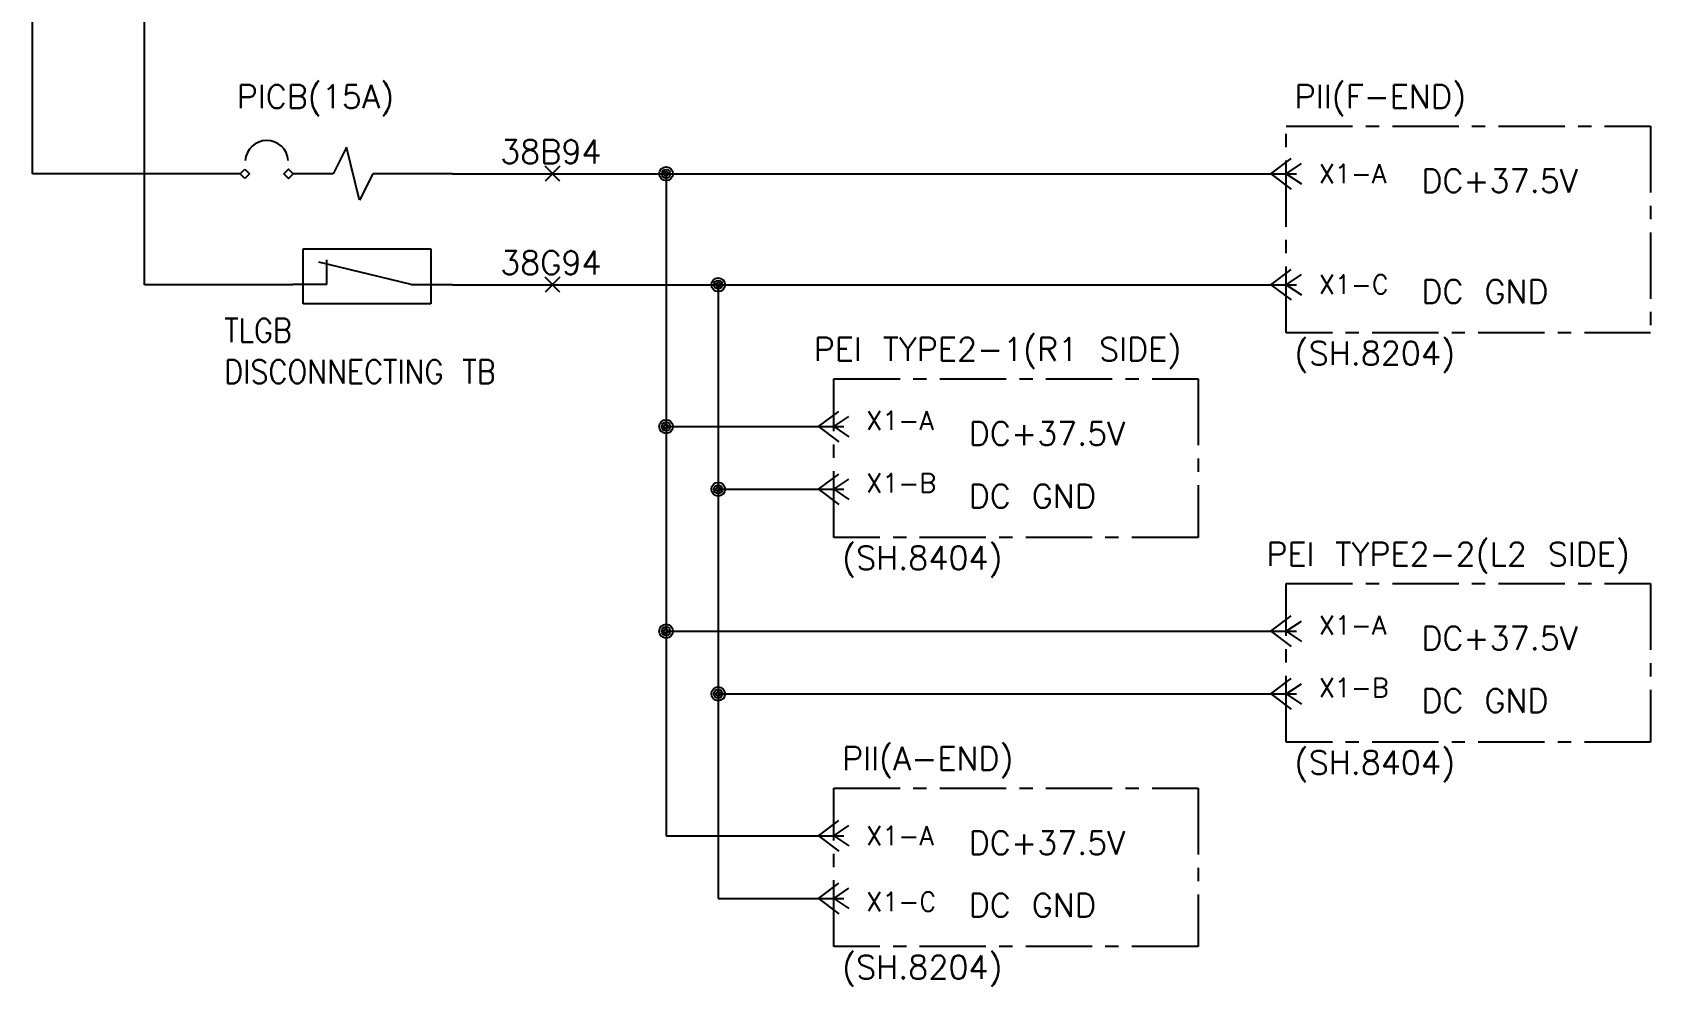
# Model space of a CAD drawing. Header units: millimetres. Extents: x 1015 to 1574, y -507 to -76.
# Drawn here: x 1297.8 to 1452.8, y -386.8 to -295.5 of the extents above; entities that cross this region are included whole.
import ezdxf
from ezdxf.enums import TextEntityAlignment as Align

# ---------------------------------------------------------------- set-up
doc = ezdxf.new("R2010")
doc.units = ezdxf.units.MM
doc.linetypes.add('CENTER', pattern=[50.8, 31.75, -6.35, 6.35, -6.35])
for name, color, linetype in [('$TMP', 7, 'Continuous'), ('DC+', 1, 'Continuous'), ('SYMS', 7, 'Continuous')]:
    doc.layers.add(name, color=color, linetype=linetype)
doc.styles.get("Standard").update_dxf_attribs({"font": 'txt.shx', "bigfont": 'whgtxt.shx'})
doc.styles.add('WD', font='romans.shx')

# ---------------------------------------------------------------- blocks, each defined once
blk = doc.blocks.new('HCN1JP')
for p, q in [((-0.0625, 0), (0.0625, 0.0938)), ((-0.0625, 0), (0.0625, -0.0938)), ((0.0312, 0), (0.125, 0.0625)), ((0.0312, 0), (0.125, -0.0625)), ((0.0312, 0), (0.0938, 0))]:
    blk.add_line(p, q)
at = {"style": 'WD', "width": 0.7}
for tag, p in [('INST', (0.1562, 0.8498)), ('LOC', (0.1562, 0.6802)), ('DESC1', (0.1562, 0.5105)), ('DESC2', (0.1562, 0.3543))]:
    blk.add_attdef(tag, p, '', height=0.125, dxfattribs=at)
at = {"style": 'WD'}
for tag, p, height in [('TAG1', (0.1562, 0.0938), 0.125), ('X2LINK', (0.0625, 0.125), 0.01), ('X8LINK', (0.0625, -0.125), 0.01)]:
    blk.add_attdef(tag, p, '', height=height, dxfattribs=at)
for tag, p, height, flags in [('X4TERMDESC02', (-0.0813, 0.0258), 0.01, 1), ('X4TERM02', (-0.0625, 0), 0.0125, 1), ('X1TERM01', (0.0938, 0), 0.0125, 1), ('X1TERMDESC01', (0.1079, 0.0211), 0.01, 1), ('FAMILY', (0.2047, 0.0586), 0.01, 9)]:
    blk.add_attdef(tag, p, '', height=height, dxfattribs=dict(at, flags=flags))
at = {"linetype": 'Continuous', "style": 'WD', "flags": 9}
for tag, p in [('ASSYCODE', (0.2908, 0.0372)), ('MFG', (0.2903, 0.0575)), ('CAT', (0.2922, 0.0769))]:
    blk.add_attdef(tag, text='', height=0.01, dxfattribs=at).set_placement(p, align=Align.CENTER)
at = {"linetype": 'Continuous', "style": 'WD', "flags": 8}
blk.add_attdef('TERM02', text='', height=0.125, dxfattribs=at).set_placement((-0.0625, -0.047), align=Align.TOP_RIGHT)
blk.add_attdef('TERM01', text='', height=0.125, dxfattribs=at).set_placement((0.1562, -0.047), align=Align.TOP_LEFT)
blk = doc.blocks.new('WDDOT')
for radius in [0.03, 0.0187, 0.00929]:
    blk.add_circle((0, 0), radius)
blk = doc.blocks.new('Breaker - Low Voltage Power')
for p, q in [((-0.01768, 0.782322), (0, 0.8)), ((0, 0.8), (0.01767, 0.782322)), ((0, 0.764644), (-0.01768, 0.782322)), ((0.01767, 0.782322), (0, 0.764644)), ((0, 0.45), (0, 0.6)), ((0.1, 0.4), (0, 0.45)), ((-0.1, 0.35), (0.1, 0.4)), ((0, 0.3), (-0.1, 0.35)), ((0, 0), (0, 0.3))]:
    blk.add_line(p, q)
blk.add_lwpolyline([(0, 0.6), (-0.01768, 0.617677), (0, 0.635355), (0.01767, 0.617677)], close=True)
blk.add_arc((0.04349, 0.7), 0.08151, 274.5813, 85.41872)
blk = doc.blocks.new('TERMINAL')
at = {"color": 0}
for p, q in [((-304.42, 283.77), (-299.16, 283.77)), ((-304.42, 271.55), (-304.42, 283.77)), ((-302.57, 281.52), (-302.57, 284.78)), ((-299.16, 283.77), (-299.16, 271.55)), ((-302.57, 273.44), (-300.43, 282.28)), ((-302.57, 281.52), (-300.2, 281.52)), ((-302.57, 273.44), (-302.57, 269.5)), ((-299.16, 271.55), (-304.42, 271.55))]:
    blk.add_line(p, q, dxfattribs=at)
blk = doc.blocks.new('1921')
at = {"layer": '$TMP', "color": 7}
for p, q in [((0.71, 0.71), (-0.71, -0.71)), ((0.71, -0.71), (-0.71, 0.71))]:
    blk.add_line(p, q, dxfattribs=at)
blk = doc.blocks.new('WN')
at = {"color": 7}
blk.add_blockref('1921', (0, 0), dxfattribs=at)
at = {"color": 5}
blk.add_attdef('????', text='', height=2.24, dxfattribs=at).set_placement((-0.16, 2.11), align=Align.MIDDLE)

msp = doc.modelspace()

# ---------------------------------------------------------------- linework, layer by layer
for p, q in [((1297.85, -309.03), (1297.85, -131.12)), ((1308.57, -319.65), (1308.57, -142.8)), ((1317.75, -309.03), (1297.85, -309.03)), ((1358.52, -309.03), (1358.52, -372.39)), ((1322.78, -319.65), (1308.57, -319.65)), ((1363.52, -319.65), (1363.52, -378.39))]:
    msp.add_line(p, q)
at = {"color": 1, "linetype": 'CENTER', "ltscale": 0.2}
for points in [[(1417.91, -304.48), (1452.8, -304.48), (1452.8, -324.26), (1417.91, -324.26)], [(1374.58, -328.67), (1409.47, -328.67), (1409.47, -343.84), (1374.58, -343.84)], [(1417.91, -348.25), (1452.8, -348.25), (1452.8, -363.42), (1417.91, -363.42)], [(1374.58, -367.84), (1409.47, -367.84), (1409.47, -383), (1374.58, -383)]]:
    msp.add_lwpolyline(points, close=True, dxfattribs=at)
at = {"layer": 'DC+', "color": 0}
for p, q in [((1338.07, -309.03), (1417.91, -309.03)), ((1338.07, -319.65), (1417.91, -319.65)), ((1358.52, -333.23), (1374.58, -333.23)), ((1363.52, -339.23), (1374.58, -339.23)), ((1358.52, -352.81), (1417.91, -352.81)), ((1363.52, -358.81), (1417.91, -358.81)), ((1358.52, -372.39), (1374.58, -372.39)), ((1363.52, -378.39), (1374.58, -378.39))]:
    msp.add_line(p, q, dxfattribs=at)

# ---------------------------------------------------------------- block references
at = {"xscale": 25.40000000000009, "yscale": 25.40000000000009, "zscale": 25.40000000000009, "rotation": 90}
msp.add_blockref('Breaker - Low Voltage Power', (1338.07, -309.03), dxfattribs=at)
at = {"color": 2}
ref = msp.add_blockref('WN', (1347.65, -309.03), dxfattribs=at)
ref.add_attrib('????', '38B94', dxfattribs={"color": 2, "height": 2.24}).set_placement((1347.49, -306.92), align=Align.MIDDLE)
at = {"color": 0, "linetype": 'Continuous', "rotation": 90}
msp.add_blockref('TERMINAL', (1607.56, -17.07), dxfattribs=at)
at = {"color": 2}
ref = msp.add_blockref('WN', (1347.65, -319.65), dxfattribs=at)
ref.add_attrib('????', '38G94', dxfattribs={"color": 2, "height": 2.24}).set_placement((1347.49, -317.54), align=Align.MIDDLE)
at = {"layer": 'SYMS'}
for name, p, xscale, yscale, zscale in [('HCN1JP', (1417.42, -309.03), 15.57742597156926, 15.57742597156926, 15.57742597156926), ('WDDOT', (1358.52, -309.03), 22, 22, 22), ('WDDOT', (1363.52, -319.65), 22, 22, 22), ('HCN1JP', (1417.42, -319.65), 15.57742597156926, 15.57742597156926, 15.57742597156926), ('WDDOT', (1358.52, -333.23), 22, 22, 22), ('HCN1JP', (1374.09, -333.23), 15.57742597156926, 15.57742597156926, 15.57742597156926), ('HCN1JP', (1374.09, -339.23), 15.57742597156926, 15.57742597156926, 15.57742597156926), ('WDDOT', (1363.52, -339.23), 22, 22, 22), ('HCN1JP', (1417.42, -352.81), 15.57742597156926, 15.57742597156926, 15.57742597156926), ('WDDOT', (1358.52, -352.81), 22, 22, 22), ('HCN1JP', (1417.42, -358.81), 15.57742597156926, 15.57742597156926, 15.57742597156926), ('WDDOT', (1363.52, -358.81), 22, 22, 22), ('HCN1JP', (1374.09, -372.39), 15.57742597156926, 15.57742597156926, 15.57742597156926), ('HCN1JP', (1374.09, -378.39), 15.57742597156926, 15.57742597156926, 15.57742597156926)]:
    msp.add_blockref(name, p, dxfattribs=dict(at, xscale=xscale, yscale=yscale, zscale=zscale))

# ---------------------------------------------------------------- texts
at = {"color": 0}
for s, p in [('PICB(15A)', (1317.41, -302.77)), ('PII(F-END)', (1418.71, -302.77)), ('PEI TYPE2-1(R1 SIDE)', (1372.67, -326.95)), ('(SH.8204)', (1418.71, -327.33)), ('PEI TYPE2-2(L2 SIDE)', (1416, -346.55)), ('(SH.8404)', (1375.38, -346.91)), ('PII(A-END)', (1375.38, -366.12)), ('(SH.8404)', (1418.71, -366.5)), ('(SH.8204)', (1375.38, -386.08))]:
    msp.add_text(s, height=2.24, dxfattribs=at).set_placement(p)
for s, height, p in [('X1-A', 1.8, (1421.01, -309.02)), ('DC+37.5V', 2.24, (1430.85, -309.7)), ('X1-C', 1.8, (1421.01, -319.62)), ('DC GND', 2.24, (1430.85, -320.3)), ('X1-A', 1.8, (1377.68, -332.65)), ('DC+37.5V', 2.24, (1387.52, -333.89)), ('X1-B', 1.8, (1377.68, -338.63)), ('DC GND', 2.24, (1387.52, -339.88)), ('X1-A', 1.8, (1421.01, -352.23)), ('DC+37.5V', 2.24, (1430.85, -353.47)), ('X1-B', 1.8, (1421.01, -358.21)), ('DC GND', 2.24, (1430.85, -359.46)), ('X1-A', 1.8, (1377.68, -372.38)), ('DC+37.5V', 2.24, (1387.52, -373.06)), ('X1-C', 1.8, (1377.68, -378.69)), ('DC GND', 2.24, (1387.52, -379.04))]:
    msp.add_text(s, height=height, dxfattribs=at).set_placement(p, align=Align.MIDDLE_LEFT)
at = {"color": 0, "ltscale": 0.8, "width": 0.9}
for s, p in [('TLGB', (1316.22, -325.14)), ('DISCONNECTING TB', (1316.22, -329.09))]:
    msp.add_text(s, height=2.24, dxfattribs=at).set_placement(p)

doc.saveas('drawing.dxf')
